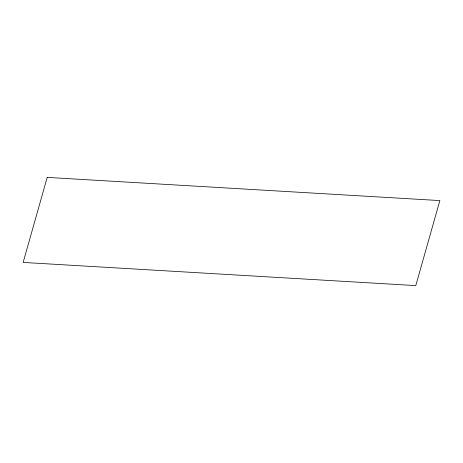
<?xml version="1.0" encoding="UTF-8"?>
<svg xmlns="http://www.w3.org/2000/svg" width="463" height="463" viewBox="0 0 463 463"><rect width="100%" height="100%" fill="white"/><g stroke="black" fill="none" stroke-linecap="round" stroke-linejoin="round"><path stroke-width="0.69" d="M47.209 177.393L23.15 262.423L415.791 285.607L439.85 200.577L47.209 177.393"/></g></svg>
